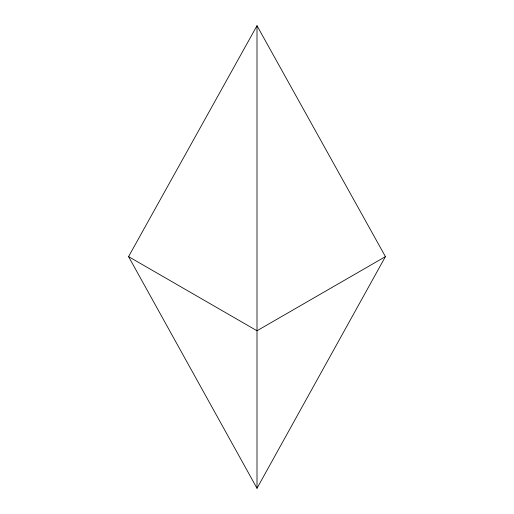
<?xml version="1.0" encoding="UTF-8"?>
<svg xmlns="http://www.w3.org/2000/svg" width="514" height="514" viewBox="0 0 514 514"><rect width="100%" height="100%" fill="white"/><g stroke="black" fill="none" stroke-linecap="round" stroke-linejoin="round"><path stroke-width="0.77" d="M257 488.3L385.429 256.614L257 25.7L128.571 256.614L257 488.3L257 25.7M385.429 256.614L257 330.765L128.571 256.614"/></g></svg>
